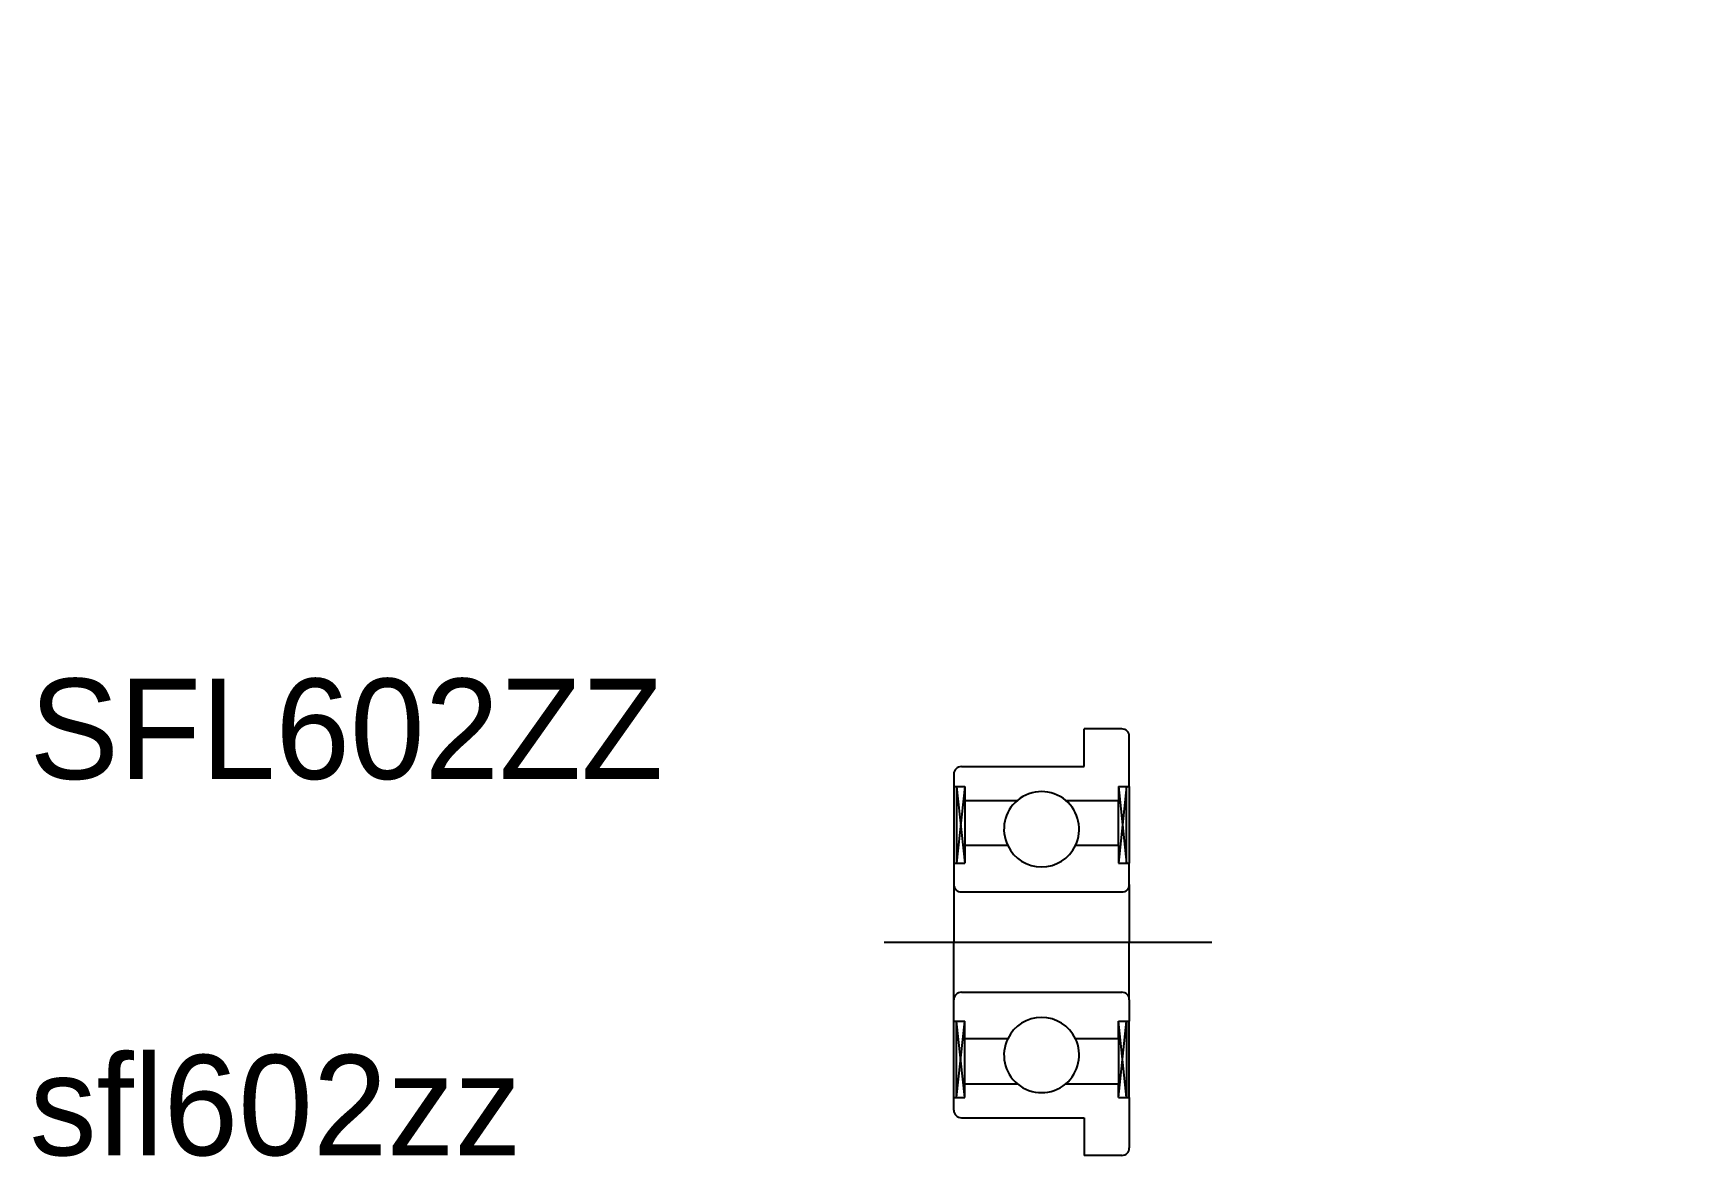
# Model space of a CAD drawing. Extents: x 26.2 to 59.3, y 22.6 to 45.
import ezdxf

# ---------------------------------------------------------------- set-up
doc = ezdxf.new("R2010")
doc.units = 0
doc.header["$PDMODE"] = 1
doc.linetypes.add('CENTER', pattern=[50.8, 31.75, -6.35, 6.35, -6.35])
doc.linetypes.add('CNS_SOLID', pattern=[0])
doc.layers.get('0').update_dxf_attribs({"linetype": 'CONTINUOUS'})
doc.layers.add('CENTER', color=1, linetype='CENTER')
doc.layers.add('VIS', color=7, linetype='CNS_SOLID')

msp = doc.modelspace()

# ---------------------------------------------------------------- linework, layer by layer
at = {"layer": 'CENTER', "color": 1, "linetype": 'CENTER'}
msp.add_line((43.123, 26.876), (49.657, 26.876), dxfattribs=at)
at = {"layer": 'VIS', "color": 7}
for p, q in [((47.86, 31.126), (47.11, 31.126)), ((47.11, 30.376), (47.11, 31.126)), ((48.01, 29.976), (48.01, 30.976)), ((44.51, 30.226), (44.51, 29.976)), ((44.66, 30.376), (47.11, 30.376)), ((44.51, 29.976), (44.729, 29.976)), ((44.51, 29.976), (44.51, 28.451)), ((44.565, 29.976), (44.565, 28.451)), ((44.729, 29.976), (44.565, 28.451)), ((44.565, 29.976), (44.729, 28.451)), ((44.729, 29.976), (44.729, 29.701)), ((47.791, 29.976), (48.01, 29.976)), ((47.791, 29.976), (47.791, 29.701)), ((47.791, 29.976), (47.955, 28.451)), ((47.955, 29.976), (47.791, 28.451)), ((47.955, 28.451), (47.955, 29.976)), ((48.01, 29.976), (48.01, 28.451)), ((44.729, 29.701), (45.779, 29.701)), ((44.729, 29.701), (44.729, 28.801)), ((46.742, 29.701), (47.791, 29.701)), ((47.791, 28.801), (47.791, 29.701)), ((45.584, 28.801), (44.729, 28.801)), ((44.729, 28.801), (44.729, 28.451)), ((47.791, 28.801), (46.936, 28.801)), ((47.791, 28.801), (47.791, 28.451)), ((44.51, 28.451), (44.51, 28.026)), ((44.51, 28.451), (44.729, 28.451)), ((47.791, 28.451), (48.01, 28.451)), ((48.01, 28.026), (48.01, 28.451)), ((44.51, 28.026), (44.51, 26.876)), ((44.66, 27.876), (47.86, 27.876)), ((48.01, 28.026), (48.01, 26.876)), ((44.51, 25.726), (44.51, 26.876)), ((48.01, 25.726), (48.01, 26.876)), ((44.51, 25.301), (44.51, 25.726)), ((44.66, 25.876), (47.86, 25.876)), ((48.01, 25.726), (48.01, 25.301)), ((44.51, 25.301), (44.729, 25.301)), ((44.51, 23.776), (44.51, 25.301)), ((44.565, 23.776), (44.565, 25.301)), ((44.729, 23.776), (44.565, 25.301)), ((44.565, 23.776), (44.729, 25.301)), ((44.729, 24.951), (44.729, 25.301)), ((47.791, 25.301), (48.01, 25.301)), ((47.791, 24.951), (47.791, 25.301)), ((47.791, 23.776), (47.955, 25.301)), ((47.955, 23.776), (47.791, 25.301)), ((47.955, 25.301), (47.955, 23.776)), ((48.01, 23.776), (48.01, 25.301)), ((45.584, 24.951), (44.729, 24.951)), ((44.729, 24.051), (44.729, 24.951)), ((47.791, 24.951), (46.936, 24.951)), ((47.791, 24.951), (47.791, 24.051)), ((44.729, 24.051), (45.779, 24.051)), ((44.729, 23.776), (44.729, 24.051)), ((46.742, 24.051), (47.791, 24.051)), ((47.791, 23.776), (47.791, 24.051)), ((44.51, 23.526), (44.51, 23.776)), ((44.51, 23.776), (44.729, 23.776)), ((47.791, 23.776), (48.01, 23.776)), ((48.01, 23.776), (48.01, 22.776)), ((44.66, 23.376), (47.11, 23.376)), ((47.11, 23.376), (47.11, 22.626)), ((47.86, 22.626), (47.11, 22.626))]:
    msp.add_line(p, q, dxfattribs=at)
for centre, radius, start, end in [((47.86, 30.976), 0.15, 0, 90), ((44.66, 30.226), 0.15, 90, 180), ((46.26, 29.126), 0.75, 50.0555, 129.9445), ((46.26, 29.126), 0.75, 129.9445, 205.6793), ((46.26, 29.126), 0.75, 334.3207, 50.0555), ((46.26, 29.126), 0.75, 205.6793, 334.3207), ((44.66, 28.026), 0.15, 180, 270), ((47.86, 28.026), 0.15, 270, 0), ((44.66, 25.726), 0.15, 90, 180), ((47.86, 25.726), 0.15, 0, 90), ((46.26, 24.626), 0.75, 25.6793, 154.3207), ((46.26, 24.626), 0.75, 154.3207, 230.0555), ((46.26, 24.626), 0.75, 309.9445, 25.6793), ((46.26, 24.626), 0.75, 230.0555, 309.9445), ((44.66, 23.526), 0.15, 180, 270), ((47.86, 22.776), 0.15, 270, 0)]:
    msp.add_arc(centre, radius, start, end, dxfattribs=at)
at = {"layer": 'VIS', "color": 7, "extrusion": (1, 0, 0)}
for p in [(59.327, 44.99, -0.501), (59.327, 44.556, 1.403), (59.327, 43.773, -2.027), (57.577, 42.797), (57.577, 42.797), (57.809, 42.797), (59.327, 41.82, -2.027), (59.327, 41.038, 1.403), (59.327, 40.603, -0.501), (51.736, 35.944, -2.027), (49.986, 34.968), (49.986, 34.968), (51.736, 33.991, -2.027), (46.26, 29.07, -0.501), (46.26, 28.635, 1.403), (46.26, 27.852, -2.027), (44.51, 26.876), (44.51, 26.876), (47.791, 26.876), (46.26, 25.9, -2.027), (46.26, 25.117, 1.403), (46.26, 24.682, -0.501)]:
    msp.add_point(p, dxfattribs=at)
at = {"layer": 'VIS', "color": 7, "extrusion": (-1, 0, 1e-16)}
for p in [(59.327, 44.99, -0.501), (59.327, 44.556, 1.403), (59.327, 43.773, -2.027), (59.327, 41.82, -2.027), (59.327, 41.038, 1.403), (59.327, 40.603, -0.501), (51.736, 35.944, -2.027), (51.736, 33.991, -2.027), (46.26, 29.07, -0.501), (46.26, 28.635, 1.403), (46.26, 27.852, -2.027), (46.26, 25.9, -2.027), (46.26, 25.117, 1.403), (46.26, 24.682, -0.501)]:
    msp.add_point(p, dxfattribs=at)
at = {"layer": 'VIS', "color": 7, "extrusion": (-1, 0, 0)}
msp.add_point((57.809, 42.797), dxfattribs=at)
at = {"layer": 'VIS', "color": 7, "extrusion": (-1, 1e-16, 0)}
msp.add_point((47.791, 26.876), dxfattribs=at)

# ---------------------------------------------------------------- texts
at = {"color": 7, "linetype": 'CONTINUOUS'}
for s, p in [('SFL602ZZ', (26.076, 30.128)), ('sfl602zz', (26.076, 22.628))]:
    msp.add_text(s, height=2, dxfattribs=at).set_placement(p)

doc.saveas('drawing.dxf')
